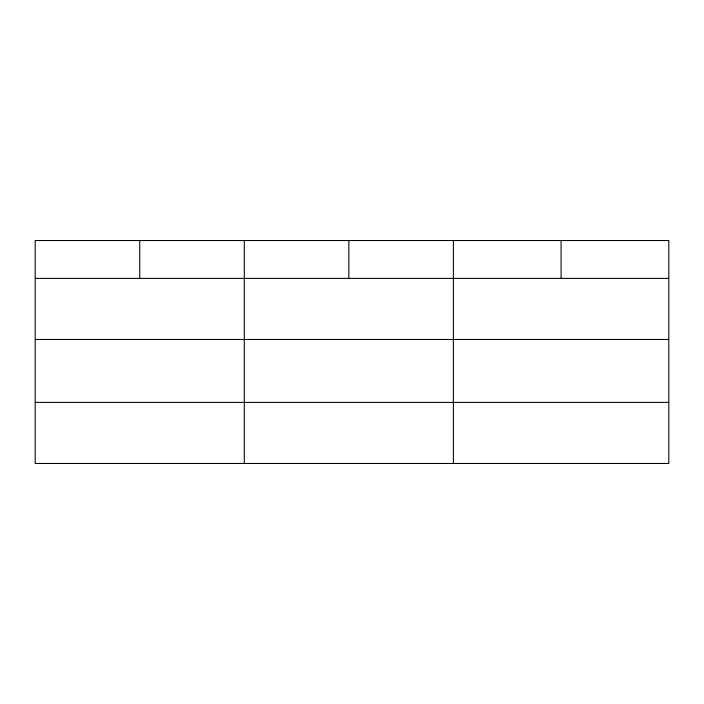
<?xml version="1.0" encoding="UTF-8"?>
<svg xmlns="http://www.w3.org/2000/svg" width="704" height="704" viewBox="0 0 704 704"><rect width="100%" height="100%" fill="white"/><g stroke="black" fill="none" stroke-linecap="round" stroke-linejoin="round"><path stroke-width="1.06" d="M668.8 339.478L668.8 240.522L35.2 240.522L35.2 463.478L668.8 463.478L668.8 339.478L35.2 339.478M35.2 278.406L668.8 278.406M35.2 402.398L668.8 402.398M561.088 240.522L561.088 278.406M453.376 240.522L453.376 463.478M348.832 240.522L348.832 278.406M244.288 240.522L244.288 463.478M139.744 240.522L139.744 278.406"/></g></svg>
